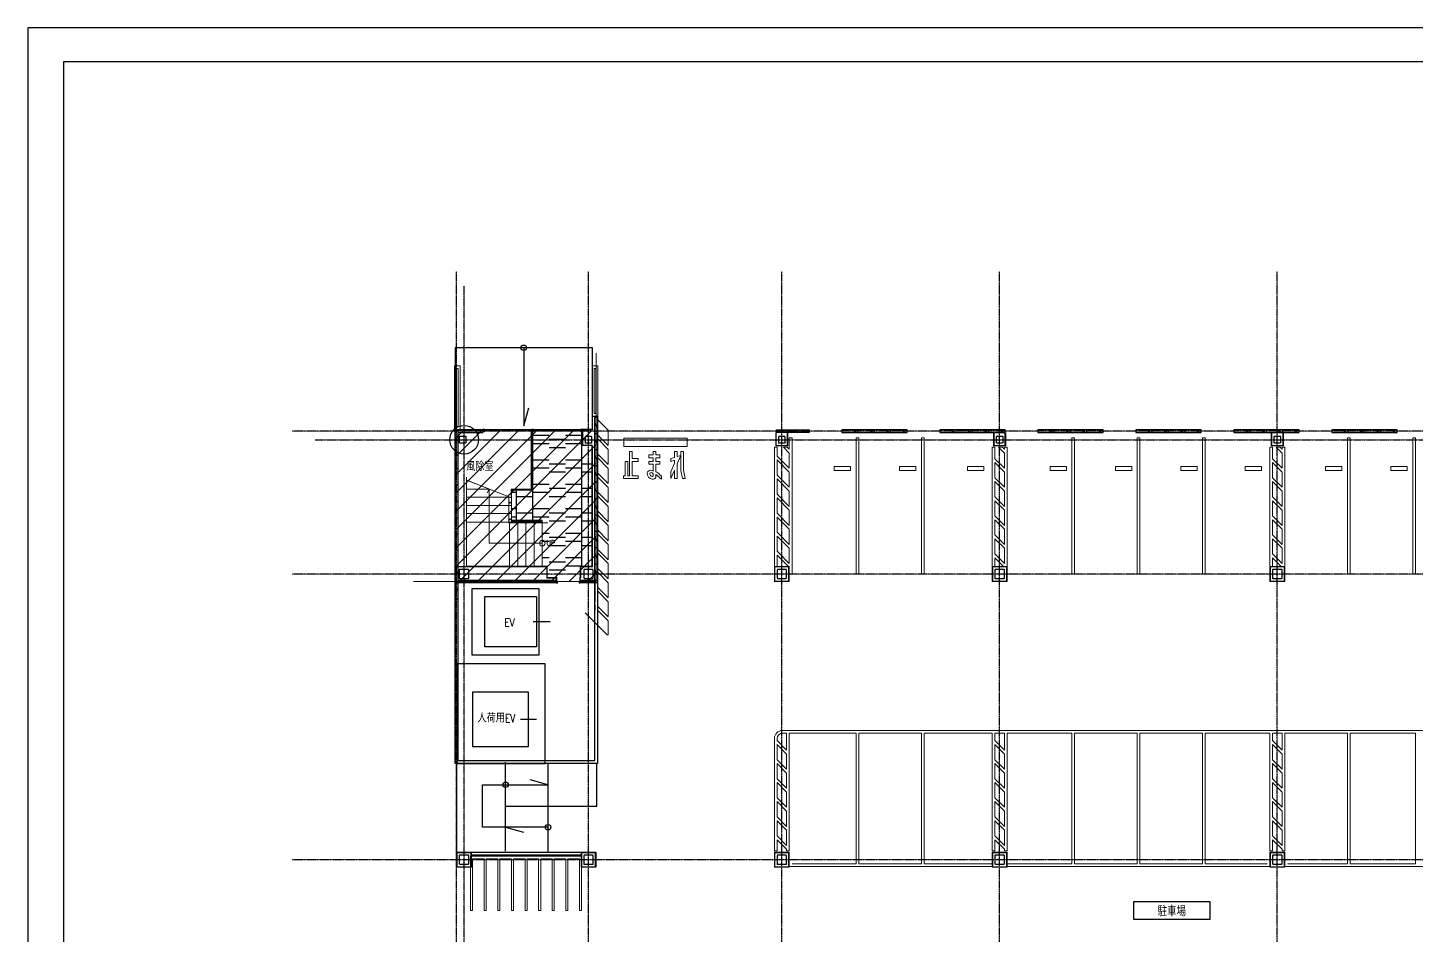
# Model space of a CAD drawing. Header units: millimetres. Extents: x 0 to 181737, y 0 to 59400.
# Drawn here: x 0 to 51002, y 26050 to 59400 of the extents above; entities that cross this region are included whole.
import ezdxf
from ezdxf.enums import TextEntityAlignment as Align

# ---------------------------------------------------------------- set-up
doc = ezdxf.new("R2010")
doc.units = ezdxf.units.MM
doc.header["$LTSCALE"] = 0.2
doc.linetypes.add('CENTER', pattern=[50.8, 31.75, -6.35, 6.35, -6.35])
doc.layers.get('Defpoints').update_dxf_attribs({"color": 5})
doc.layers.add('A_室名', color=8, linetype='Continuous')
doc.layers.add('A_建築', color=8, linetype='Continuous')
doc.layers.add('A_通芯', color=8, linetype='CENTER', plot=False)
doc.styles.get("Standard").update_dxf_attribs({"font": 'simplex.shx', "width": 0.8, "bigfont": 'extfont2.shx'})

msp = doc.modelspace()

# ---------------------------------------------------------------- hatches: boundary and pattern name
at = {"layer": 'A_建築'}
h = msp.add_hatch(dxfattribs=at)
h.set_pattern_fill('ANSI31', color=256, scale=150, style=0)
h.set_pattern_definition([(45, (-3265655.7, -4446031.9), (-336.759605, 336.759605), [])])
h.paths.add_polyline_path([(15749.03, 44575.25), (20879.03, 44575.11), (20879.03, 39044.86), (15749.02, 39044.86)])

# ---------------------------------------------------------------- linework, layer by layer
at = {"layer": 'A_室名', "lineweight": 25}
msp.add_lwpolyline([(43438.02, 26643.85), (43438.02, 27273.87), (40610.08, 27273.87), (40610.08, 26643.85)], close=True, dxfattribs=at)
at = {"layer": 'A_建築', "lineweight": 25}
for p, q in [((15699.04, 44404.86), (15799.05, 44404.86)), ((15799.05, 44524.84), (16719.06, 44524.84)), ((18549.06, 41307.37), (18549.06, 44544.84)), ((19149.07, 44414.84), (18549.06, 44414.84)), ((18579.05, 44594.86), (20319.05, 44594.86)), ((20349.04, 44414.84), (19749.07, 44414.84)), ((20349.04, 39607.37), (20349.04, 44544.84)), ((20829.06, 44494.85), (20929.04, 44494.85)), ((27490.07, 44050.84), (27490.07, 44509.85)), ((28099.07, 44524.84), (28099.07, 44624.85)), ((30499.05, 44524.84), (30499.05, 44624.85)), ((31099.05, 44524.84), (31099.05, 44624.85)), ((31699.06, 44524.84), (31699.06, 44624.85)), ((34099.04, 44524.84), (34099.04, 44624.85)), ((34699.04, 44524.84), (34699.04, 44624.85)), ((35299.05, 44524.84), (35299.05, 44624.85)), ((35490.04, 44050.84), (35490.04, 44509.85)), ((37699.06, 44524.84), (37699.06, 44624.85)), ((38299.03, 44524.84), (38299.03, 44624.85)), ((38899.04, 44524.84), (38899.04, 44624.85)), ((41299.05, 44524.84), (41299.05, 44624.85)), ((41899.06, 44524.84), (41899.06, 44624.85)), ((42499.06, 44524.84), (42499.06, 44624.85)), ((44899.04, 44524.84), (44899.04, 44624.85)), ((45499.05, 44524.84), (45499.05, 44624.85)), ((45690.04, 44050.84), (45690.04, 44524.84)), ((46099.05, 44524.84), (46099.05, 44624.85)), ((48499.03, 44524.84), (48499.03, 44624.85)), ((49099.04, 44524.84), (49099.04, 44624.85)), ((49699.04, 44524.84), (49699.04, 44624.85)), ((18549.06, 44264.84), (18509.06, 44264.84)), ((18549.06, 43964.84), (18509.06, 43964.84)), ((19149.07, 44114.84), (18549.06, 44114.84)), ((19749.07, 44264.84), (19149.07, 44264.84)), ((19749.07, 43964.84), (19149.07, 43964.84)), ((20349.04, 44114.84), (19749.07, 44114.84)), ((20829.06, 43894.85), (20929.04, 43894.85)), ((15699.04, 43804.86), (15799.05, 43804.86)), ((18549.06, 43364.84), (18509.06, 43364.84)), ((19149.07, 43514.84), (18549.06, 43514.84)), ((19749.07, 43364.84), (19149.07, 43364.84)), ((20349.04, 43514.84), (19749.07, 43514.84)), ((20729.05, 43364.84), (20349.04, 43364.84)), ((15699.04, 43204.85), (15799.05, 43204.85)), ((18549.06, 43064.83), (18509.06, 43064.83)), ((19149.07, 43214.83), (18549.06, 43214.83)), ((19749.07, 43064.83), (19149.07, 43064.83)), ((20349.04, 43214.83), (19749.07, 43214.83)), ((20729.05, 43064.83), (20349.04, 43064.83)), ((20829.06, 43294.84), (20929.04, 43294.84)), ((15699.04, 42604.85), (15799.05, 42604.85)), ((17949.06, 41307.37), (17949.06, 42420.84)), ((18549.06, 42464.87), (18509.06, 42464.87)), ((19149.07, 42614.87), (18549.06, 42614.87)), ((19749.07, 42464.87), (19149.07, 42464.87)), ((20349.04, 42614.87), (19749.07, 42614.87)), ((20729.05, 42464.87), (20349.04, 42464.87)), ((20829.06, 42694.84), (20929.04, 42694.84)), ((15699.04, 42004.84), (15799.05, 42004.84)), ((17949.06, 42314.86), (17769.07, 42314.86)), ((18549.06, 42164.86), (17949.06, 42164.86)), ((19149.07, 42314.86), (18549.06, 42314.86)), ((19749.07, 42164.86), (19149.07, 42164.86)), ((20349.04, 42314.86), (19749.07, 42314.86)), ((20729.05, 42164.86), (20349.04, 42164.86)), ((20829.06, 42094.84), (20929.04, 42094.84)), ((15699.04, 41404.84), (15799.05, 41404.84)), ((17949.06, 41714.86), (17769.07, 41714.86)), ((17949.06, 41414.86), (17769.07, 41414.86)), ((18549.06, 41564.86), (17949.06, 41564.86)), ((19149.07, 41714.86), (18549.06, 41714.86)), ((19149.07, 41414.86), (18549.06, 41414.86)), ((19749.07, 41564.86), (19149.07, 41564.86)), ((20349.04, 41714.86), (19749.07, 41714.86)), ((20349.04, 41414.86), (19749.07, 41414.86)), ((20729.05, 41564.86), (20349.04, 41564.86)), ((20829.06, 41494.87), (20929.04, 41494.87)), ((15699.04, 40804.83), (15799.05, 40804.83)), ((18319.05, 41257.34), (17811.05, 41257.34)), ((18319.05, 41247.36), (17811.05, 41247.36)), ((18549.06, 41264.86), (17949.06, 41264.86)), ((18837.07, 41257.34), (18331.04, 41257.34)), ((18837.07, 41247.36), (18331.04, 41247.36)), ((19149.07, 40814.85), (18899.05, 40814.85)), ((19749.07, 41264.86), (19149.07, 41264.86)), ((20349.04, 40814.85), (19749.07, 40814.85)), ((20729.05, 41264.86), (20349.04, 41264.86)), ((20829.06, 40894.86), (20929.04, 40894.86)), ((19149.07, 40514.85), (18899.05, 40514.85)), ((19749.07, 40664.85), (19149.07, 40664.85)), ((19749.07, 40364.85), (19149.07, 40364.85)), ((20349.04, 40514.85), (19749.07, 40514.85)), ((20729.05, 40664.85), (20349.04, 40664.85)), ((20729.05, 40364.85), (20349.04, 40364.85)), ((20829.06, 40294.86), (20929.04, 40294.86)), ((15699.04, 40204.87), (15799.05, 40204.87)), ((19149.07, 39914.85), (18899.05, 39914.85)), ((20349.04, 39914.85), (19749.07, 39914.85)), ((15699.04, 39604.86), (15799.05, 39604.86)), ((19749.07, 39764.85), (19149.07, 39764.85)), ((19749.07, 39464.84), (19149.07, 39464.84)), ((20349.04, 39614.84), (19749.07, 39614.84)), ((20829.06, 39694.86), (20929.04, 39694.86)), ((27440.04, 39065.85), (27440.04, 39583.84)), ((35440.05, 39065.85), (35440.05, 39583.84)), ((45640.05, 39065.85), (45640.05, 39583.84)), ((15699.04, 39004.85), (15799.05, 39004.85)), ((16399.06, 38994.84), (16399.06, 39094.85)), ((16999.06, 38994.84), (16999.06, 39094.85)), ((17599.07, 38994.84), (17599.07, 39094.85)), ((18199.07, 38994.84), (18199.07, 39094.85)), ((18799.04, 38994.84), (18799.04, 39094.85)), ((20599.05, 38994.84), (20599.05, 39094.85)), ((20829.06, 38994.84), (20829.06, 38294.86)), ((20829.06, 38194.84), (20829.06, 37994.86)), ((15765.05, 28565.85), (15765.05, 29083.87)), ((20340.04, 28565.85), (20340.04, 29083.87)), ((27440.04, 28565.85), (27440.04, 29083.87)), ((35440.05, 28565.85), (35440.05, 29083.87)), ((45640.05, 28565.85), (45640.05, 29083.87))]:
    msp.add_line(p, q, dxfattribs=at)
at = {"layer": 'A_建築', "lineweight": 13}
for p, q in [((16719.06, 44544.84), (16719.06, 44524.84)), ((18519.04, 44614.83), (16779.07, 44614.83)), ((20829.06, 44862.84), (20929.04, 44762.82)), ((20829.06, 44818.53), (20929.04, 44718.51)), ((27886.48, 44624.85), (27986.5, 44524.84)), ((27930.79, 44624.85), (28030.8, 44524.84)), ((28486.49, 44624.85), (28586.47, 44524.84)), ((28530.8, 44624.85), (28630.81, 44524.84)), ((30286.46, 44624.85), (30386.48, 44524.84)), ((30330.81, 44624.85), (30430.79, 44524.84)), ((30886.47, 44624.85), (30986.48, 44524.84)), ((30930.81, 44624.85), (31030.79, 44524.84)), ((31486.47, 44624.85), (31586.49, 44524.84)), ((31530.82, 44624.85), (31630.79, 44524.84)), ((32086.48, 44624.85), (32186.49, 44524.84)), ((32130.79, 44624.85), (32230.8, 44524.84)), ((33886.49, 44624.85), (33986.47, 44524.84)), ((33930.8, 44624.85), (34030.81, 44524.84)), ((34486.49, 44624.85), (34586.47, 44524.84)), ((34530.8, 44624.85), (34630.82, 44524.84)), ((35086.46, 44624.85), (35186.48, 44524.84)), ((35130.81, 44624.85), (35230.78, 44524.84)), ((35686.47, 44624.85), (35786.48, 44524.84)), ((35730.81, 44624.85), (35830.79, 44524.84)), ((37486.48, 44624.85), (37586.49, 44524.84)), ((37530.79, 44624.85), (37630.8, 44524.84)), ((38086.48, 44624.85), (38186.46, 44524.84)), ((38130.79, 44624.85), (38230.81, 44524.84)), ((38686.49, 44624.85), (38786.46, 44524.84)), ((38730.8, 44624.85), (38830.81, 44524.84)), ((39286.49, 44624.85), (39386.47, 44524.84)), ((39330.8, 44624.85), (39430.81, 44524.84)), ((41086.47, 44624.85), (41186.48, 44524.84)), ((41130.81, 44624.85), (41230.79, 44524.84)), ((41686.47, 44624.85), (41786.48, 44524.84)), ((41730.78, 44624.85), (41830.79, 44524.84)), ((42286.48, 44624.85), (42386.49, 44524.84)), ((42330.79, 44624.85), (42430.8, 44524.84)), ((42886.48, 44624.85), (42986.46, 44524.84)), ((42930.79, 44624.85), (43030.8, 44524.84)), ((44686.46, 44624.85), (44786.47, 44524.84)), ((44730.8, 44624.85), (44830.81, 44524.84)), ((45286.46, 44624.85), (45386.47, 44524.84)), ((45330.81, 44624.85), (45430.78, 44524.84)), ((45886.46, 44624.85), (45986.48, 44524.84)), ((45930.81, 44624.85), (46030.79, 44524.84)), ((46486.47, 44624.85), (46586.48, 44524.84)), ((46530.78, 44624.85), (46630.79, 44524.84)), ((48286.48, 44624.85), (48386.46, 44524.84)), ((48330.79, 44624.85), (48430.8, 44524.84)), ((48886.49, 44624.85), (48986.46, 44524.84)), ((48930.79, 44624.85), (49030.81, 44524.84)), ((49486.45, 44624.85), (49586.47, 44524.84)), ((49530.8, 44624.85), (49630.81, 44524.84)), ((50086.46, 44624.85), (50186.47, 44524.84)), ((50130.8, 44624.85), (50230.78, 44524.84)), ((20741.04, 39595.34), (20741.04, 44049.86)), ((20829.06, 44262.83), (20929.04, 44162.82)), ((20829.06, 44218.52), (20929.04, 44118.51)), ((20829.06, 43662.83), (20929.04, 43562.85)), ((20829.06, 43618.52), (20929.04, 43518.5)), ((22200.66, 43565.67), (22417.34, 43565.67)), ((22817.32, 43599.01), (22817.32, 43699.02)), ((22817.32, 43699.02), (22967.32, 43699.02)), ((22967.32, 43599.01), (22817.32, 43599.01)), ((22817.32, 43365.68), (22817.32, 43465.7)), ((22817.32, 43465.7), (22967.32, 43465.66)), ((22967.32, 43365.68), (22817.32, 43365.68)), ((22967.32, 43699.02), (22967.32, 43832.34)), ((22967.32, 43832.34), (23067.33, 43832.34)), ((22967.32, 43465.66), (22967.32, 43599.01)), ((22967.32, 43110.38), (22967.32, 43365.68)), ((23217.3, 43365.68), (23067.29, 43365.65)), ((23067.29, 43365.65), (23067.29, 43082.86)), ((23067.33, 43832.34), (23067.33, 43699.02)), ((23067.33, 43699.02), (23217.33, 43698.98)), ((23067.33, 43699.02), (23217.33, 43698.98)), ((23217.33, 43599.01), (23067.33, 43599.01)), ((23067.33, 43599.01), (23067.33, 43465.66)), ((23067.33, 43465.66), (23217.3, 43465.66)), ((23067.33, 43465.66), (23217.3, 43465.66)), ((23217.3, 43465.66), (23217.3, 43365.68)), ((23217.33, 43698.98), (23217.33, 43599.01)), ((20829.06, 43062.82), (20929.04, 42962.85)), ((20829.06, 43018.51), (20929.04, 42918.5)), ((22931.79, 42913.63), (22967.32, 42932.51)), ((22967.32, 42932.51), (22967.32, 43009.94)), ((23067.29, 42872.67), (23028.84, 42833.09)), ((23067.29, 42979.39), (23067.29, 42872.67)), ((23283.97, 42812.6), (23116.54, 42947.22)), ((23206.64, 42984.33), (23283.97, 42916.38)), ((23283.97, 42916.38), (23283.97, 42812.6)), ((17769.07, 42119.56), (16119.06, 42771.25)), ((16945.44, 42444.86), (16119.06, 42444.86)), ((16870.9, 42307.88), (16949.04, 42443.42)), ((20829.06, 42462.85), (20929.04, 42362.84)), ((20829.06, 42418.51), (20929.04, 42318.5)), ((23028.84, 42833.09), (22983.97, 42812.6)), ((17705.01, 42144.86), (16119.06, 42144.86)), ((17769.07, 41844.86), (16119.06, 41844.86)), ((17763.07, 42119.56), (17763.07, 41227.35)), ((20829.06, 41862.85), (20929.04, 41762.84)), ((17769.07, 41544.85), (16119.06, 41544.85)), ((20829.06, 41818.51), (20929.04, 41718.53)), ((17699.04, 41227.35), (17699.04, 39607.37)), ((17769.07, 41301.33), (18899.05, 41301.33)), ((17999.05, 41307.37), (17999.05, 39607.37)), ((18299.05, 41307.37), (18299.05, 39607.37)), ((18599.05, 41307.37), (18599.05, 39607.37)), ((20829.06, 41262.85), (20929.04, 41162.83)), ((20829.06, 41218.5), (20929.04, 41118.52)), ((20829.06, 40662.84), (20929.04, 40562.83)), ((20829.06, 40618.5), (20929.04, 40518.52)), ((20829.06, 40062.84), (20929.04, 39962.82)), ((20829.06, 40018.53), (20929.04, 39918.52)), ((27424.03, 39034.84), (27424.03, 40119.32)), ((15699.04, 39456.59), (15799.05, 39356.61)), ((15699.04, 39412.28), (15799.05, 39312.27)), ((20829.06, 39462.83), (20929.04, 39362.82)), ((20829.06, 39418.52), (20929.04, 39318.51)), ((45624.03, 39324.86), (45524.02, 39324.86)), ((46174.05, 39324.86), (46274.03, 39324.86)), ((15699.04, 38856.62), (15799.05, 38756.61)), ((15699.04, 38812.27), (15799.05, 38712.26)), ((16016.47, 39094.85), (16116.48, 38994.84)), ((16060.82, 39094.85), (16160.83, 38994.84)), ((16616.47, 39094.85), (16716.49, 38994.84)), ((16660.82, 39094.85), (16760.8, 38994.84)), ((17212.49, 39094.85), (17312.47, 38994.84)), ((17256.8, 39094.85), (17356.81, 38994.84)), ((17816.48, 39094.85), (17916.5, 38994.84)), ((17860.79, 39094.85), (17960.8, 38994.84)), ((18416.49, 39094.85), (18516.5, 38994.84)), ((18460.8, 39094.85), (18560.81, 38994.84)), ((19016.49, 39094.85), (19116.47, 38994.84)), ((19060.8, 39094.85), (19160.81, 38994.84)), ((20552.73, 39094.85), (20652.71, 38994.84)), ((20597.04, 39094.85), (20697.05, 38994.84)), ((27424.03, 29149.84), (27424.03, 33274.87)), ((27524.04, 33274.87), (27524.04, 33200.75)), ((27524.04, 33200.75), (27874.07, 32850.72)), ((27724.03, 33574.87), (63849.02, 33574.87)), ((27874.07, 33474.86), (27724.03, 33474.86)), ((27874.07, 32850.72), (27874.07, 33474.86)), ((30424.05, 33474.86), (27974.04, 33474.86)), ((27974.04, 33474.86), (27974.04, 29149.84)), ((30424.05, 28674.86), (30424.05, 33474.86)), ((32824.03, 33574.87), (32924.04, 33574.87)), ((27524.04, 29149.84), (27424.03, 29149.84)), ((27874.07, 29209.32), (27524.04, 29559.31)), ((27524.04, 29559.31), (27524.04, 29149.84)), ((27874.07, 29149.84), (27874.07, 29209.32)), ((27974.04, 29149.84), (27874.07, 29149.84)), ((27974.04, 28574.85), (35424.04, 28574.85)), ((28074.06, 28674.86), (30424.05, 28674.86)), ((45624.03, 28574.85), (35974.05, 28574.85)), ((46174.05, 28574.85), (53324.04, 28574.85))]:
    msp.add_line(p, q, dxfattribs=at)
at = {"layer": 'A_建築'}
for p, q in [((15749.05, 32405.62), (15749.05, 29100.36)), ((17548.78, 29137.06), (17548.78, 32405.62)), ((19107.72, 32346.39), (19107.72, 29100.36)), ((20930.09, 32367.21), (19130.35, 32367.21)), ((20907.45, 30796.36), (20907.45, 32346.39)), ((19107.72, 31580.51), (18451.19, 31766.69)), ((17548.78, 31580.51), (19107.72, 31580.51)), ((17548.78, 30796.36), (20907.45, 30796.36)), ((19107.72, 30020.61), (17548.78, 30020.61)), ((17548.78, 30020.61), (18205.31, 29834.42)), ((16265.03, 29099.85), (20363.59, 29099.85)), ((16265.03, 28999.85), (20363.59, 28999.85))]:
    msp.add_line(p, q, dxfattribs=at)
for points in [[(15699.98, 44633.25), (20740.42, 44633.25), (20740.42, 47639.66), (15699.98, 47639.66)], [(16327.37, 38796.37), (18777.37, 38796.37), (18777.37, 36346.37), (16327.37, 36346.37)], [(16787.37, 38496.37), (18682.37, 38496.37), (18682.37, 36646.37), (16787.37, 36646.37)], [(15777.39, 32367.21), (19008.89, 32367.21), (19008.89, 36022.24), (15777.39, 36022.24)], [(18391.89, 34982.24), (16341.89, 34982.24), (16341.89, 32982.24), (18391.89, 32982.24)]]:
    msp.add_lwpolyline(points, close=True, dxfattribs=at)
at = {"layer": 'A_建築', "lineweight": 13}
for points in [[(15749.07, 39044.86), (20879.05, 39044.86), (20879.05, 47444.64)], [(15679.04, 44644.85), (15679.04, 46972.41), (15879.06, 46972.41), (15879.06, 44614.83)], [(20739.07, 45124.84), (20739.07, 46972.41), (20939.06, 46972.41), (20939.06, 45124.84)], [(14165.73, 39044.86), (20879.05, 39044.86), (20879.05, 45124.84)], [(20929.04, 44443.28), (21324.05, 44048.27), (21324.05, 44606.86), (20929.04, 45001.86)], [(18579.05, 44644.85), (18579.05, 44544.84), (18579.05, 44644.85), (18519.04, 44644.85), (18519.04, 44544.84), (18579.05, 44544.84)], [(27474.05, 44509.85), (27474.05, 44049.86), (27489.04, 44034.86), (27909.06, 44034.86), (27924.05, 44049.86), (27924.05, 44509.85)], [(35474.06, 44509.85), (35474.06, 44049.86), (35489.05, 44034.86), (35909.03, 44034.86), (35924.06, 44049.86), (35924.06, 44509.85)], [(45674.06, 44524.84), (45674.06, 44049.86), (45689.05, 44034.86), (46109.03, 44034.86), (46124.03, 44049.86), (46124.03, 44524.84)], [(20749.05, 44049.86), (20749.05, 39587.36), (20306.07, 39587.36)], [(20929.04, 43743.3), (21324.05, 43348.29), (21324.05, 43906.88), (20929.04, 44301.85)], [(27424.03, 39134.86), (27424.03, 43985.87), (27524.04, 43985.87), (27524.04, 43660.74), (27974.04, 43210.74), (27974.04, 43769.29), (27757.51, 43985.87), (27898.94, 43985.87), (27974.04, 43910.72), (27974.04, 44324.85), (28074.06, 44324.85), (28074.06, 39324.86), (27974.04, 39324.86)], [(35424.04, 39574.38), (35424.04, 43985.87), (35524.05, 43985.87), (35524.05, 43560.73), (35874.04, 43210.74), (35874.04, 43769.29), (35657.5, 43985.87), (35798.93, 43985.87), (35874.04, 43910.72), (35874.04, 43985.87), (35974.05, 43985.87), (35974.05, 39584.86)], [(45624.03, 39574.38), (45624.03, 43985.87), (45724.05, 43985.87), (45724.05, 43560.73), (46074.04, 43210.74), (46074.04, 43769.29), (45857.5, 43985.87), (45998.93, 43985.87), (46074.04, 43910.72), (46074.04, 43985.87), (46174.05, 43985.87), (46174.05, 39584.86)], [(20929.04, 43043.28), (21324.05, 42648.27), (21324.05, 43206.86), (20929.04, 43601.87)], [(23750.66, 42832.32), (23850.64, 42832.32), (23850.64, 43376.76), (23982.93, 43685.4), (23850.64, 43642.08), (23850.67, 43832.34), (23750.66, 43832.34), (23750.66, 43609.31), (23617.31, 43565.67), (23617.31, 43460.44), (23750.66, 43504.11), (23750.66, 43397.33), (23617.31, 43086.18), (23617.31, 42832.32), (23750.63, 43143.43), (23750.66, 42832.32), (23850.64, 42832.32)], [(16119.06, 42887.67), (16119.06, 39607.37), (19084.05, 39607.37), (19084.05, 39194.86), (19414.07, 39194.86)], [(20929.04, 42343.3), (21324.05, 41948.29), (21324.05, 42506.88), (20929.04, 42901.85)], [(16125.06, 42768.85), (17769.07, 42119.56), (17769.07, 41227.35), (16119.06, 41227.35)], [(18899.05, 40457.35), (16947.06, 40457.35), (16947.06, 42444.19)], [(17669.06, 42119.56), (17669.06, 41207.35), (19108.07, 41207.35)], [(20929.04, 41643.28), (21324.05, 41248.27), (21324.05, 41806.86), (20929.04, 42201.87)], [(20929.04, 40943.3), (21324.05, 40548.3), (21324.05, 41106.88), (20929.04, 41501.85)], [(17769.07, 41307.37), (18899.05, 41307.37), (18899.05, 39607.37)], [(20929.04, 40243.28), (21324.05, 39848.28), (21324.05, 40406.87), (20929.04, 40801.87)], [(20929.04, 39543.3), (21324.05, 39148.3), (21324.05, 39706.85), (20929.04, 40101.85)], [(27524.04, 39599.85), (27524.04, 40019.31), (27943.49, 39599.85)], [(35843.52, 39599.85), (35524.05, 39919.33), (35524.05, 39599.85)], [(46043.49, 39599.85), (45724.05, 39919.33), (45724.05, 39599.85)], [(19414.07, 39182.87), (19072.05, 39182.87), (19072.05, 39595.34), (15799.05, 39595.34)], [(19414.07, 39174.86), (19064.05, 39174.86), (19064.05, 39587.36), (15799.05, 39587.36)], [(20729.05, 39607.37), (20294.04, 39607.37), (20294.04, 39196.38), (20314.04, 39196.38), (20314.04, 39587.36)], [(20749.05, 39595.34), (20306.07, 39595.34), (20306.07, 39196.38)], [(20929.04, 38843.28), (21324.05, 38448.28), (21324.05, 39006.87), (20929.04, 39401.87)], [(19434.04, 39054.85), (19434.04, 39206.36), (19414.07, 39206.36), (19414.07, 39054.85)], [(20274.04, 39054.85), (20274.04, 39206.36), (20294.04, 39206.36), (20294.04, 39054.85)], [(20929.04, 38143.3), (21324.05, 37748.3), (21324.05, 38306.85), (20929.04, 38701.85)], [(20929.04, 38001.88), (21324.05, 37606.87), (21324.05, 37094.85), (21277.48, 37094.85), (20477.48, 37894.84)], [(35974.05, 28674.86), (38349.06, 28674.86), (38349.06, 33474.86), (35974.05, 33474.86), (35974.05, 29149.84), (35874.04, 29149.84), (35874.04, 29209.32), (35524.05, 29559.31), (35524.05, 29149.84), (35424.04, 29149.84), (35424.04, 33474.86), (32924.04, 33474.86), (32924.04, 28674.86), (35424.04, 28674.86)], [(45524.02, 28674.86), (43249.03, 28674.86), (43249.03, 33474.86), (45624.03, 33474.86), (45624.03, 29149.84), (45724.05, 29149.84), (45724.05, 29559.31), (46074.04, 29209.32), (46074.04, 29149.84), (46174.05, 29149.84), (46174.05, 33474.86), (48474.05, 33474.86), (48474.05, 28674.86), (46274.03, 28674.86)]]:
    msp.add_lwpolyline(points, dxfattribs=at)
at = {"layer": 'A_建築'}
for points in [[(18220.2, 47639.66), (18220.2, 44774.93), (18406.39, 45431.45)], [(20930.09, 39015.66), (20930.09, 32367.21), (15700, 32367.21), (15701.14, 39002.33)], [(15801.14, 39002.33), (15800, 32467.21), (20830.09, 32467.21), (20830.09, 39015.66)], [(18562.37, 37581.87), (19193.03, 37581.87)], [(18682.22, 33982.24), (18101.56, 33982.24)], [(17548.78, 30020.61), (16699.39, 30020.61), (16699.39, 31580.51), (17548.78, 31580.51)]]:
    msp.add_lwpolyline(points, dxfattribs=at)
at = {"layer": 'A_建築', "lineweight": 13}
for points in [[(15809.07, 46872.4), (15809.07, 44745.96), (15749.07, 44745.96), (15749.07, 46872.4)], [(20809.06, 45224.86), (20809.06, 46872.4), (20869.07, 46872.4), (20869.07, 45224.86)], [(15866.05, 44134.84), (16082.05, 44134.84), (16099.06, 44151.85), (16099.06, 44367.85), (16082.05, 44384.86), (15866.05, 44384.86), (15849.04, 44367.85), (15849.04, 44151.85)], [(15866.05, 44143.84), (16082.05, 44143.84), (16090.06, 44151.85), (16090.06, 44367.85), (16082.05, 44375.86), (15866.05, 44375.86), (15858.07, 44367.85), (15858.07, 44151.85)], [(16719.06, 44644.85), (16779.07, 44644.85), (16779.07, 44544.84), (16779.07, 44644.85), (16779.07, 44544.84), (16719.06, 44544.84)], [(20354.05, 44544.84), (20319.05, 44544.84), (20319.05, 44644.85), (20354.05, 44644.85)], [(20491.07, 44134.84), (20707.04, 44134.84), (20724.04, 44151.85), (20724.04, 44367.85), (20707.04, 44384.86), (20491.07, 44384.86), (20474.06, 44367.85), (20474.06, 44151.85)], [(20491.07, 44146.84), (20707.04, 44146.84), (20712.05, 44151.85), (20712.05, 44367.85), (20707.04, 44372.86), (20491.07, 44372.86), (20486.06, 44367.85), (20486.06, 44151.85)], [(27591.07, 44134.84), (27807.04, 44134.84), (27824.04, 44151.85), (27824.04, 44367.85), (27807.04, 44384.86), (27591.07, 44384.86), (27574.07, 44367.85), (27574.07, 44151.85)], [(27591.07, 44146.84), (27807.04, 44146.84), (27812.05, 44151.85), (27812.05, 44367.85), (27807.04, 44372.86), (27591.07, 44372.86), (27586.06, 44367.85), (27586.06, 44151.85)], [(35591.04, 44134.84), (35807.05, 44134.84), (35824.05, 44151.85), (35824.05, 44367.85), (35807.05, 44384.86), (35591.04, 44384.86), (35574.04, 44367.85), (35574.04, 44151.85)], [(35591.04, 44146.84), (35807.05, 44146.84), (35812.05, 44151.85), (35812.05, 44367.85), (35807.05, 44372.86), (35591.04, 44372.86), (35586.03, 44367.85), (35586.03, 44151.85)], [(45791.04, 44134.84), (46007.05, 44134.84), (46024.05, 44151.85), (46024.05, 44367.85), (46007.05, 44384.86), (45791.04, 44384.86), (45774.04, 44367.85), (45774.04, 44151.85)], [(45791.04, 44146.84), (46007.05, 44146.84), (46012.06, 44151.85), (46012.06, 44367.85), (46007.05, 44372.86), (45791.04, 44372.86), (45786.03, 44367.85), (45786.03, 44151.85)], [(21891.49, 44311.9), (21891.49, 44011.9), (24224.83, 44011.9), (24224.83, 44311.9)], [(30524.06, 39324.86), (30524.06, 44324.85), (30424.05, 44324.85), (30424.05, 39324.86)], [(32924.04, 39324.86), (32924.04, 44324.85), (32824.03, 44324.85), (32824.03, 39324.86)], [(38349.06, 39324.86), (38349.06, 44324.85), (38449.03, 44324.85), (38449.03, 39324.86)], [(40749.04, 39324.86), (40749.04, 44324.85), (40849.05, 44324.85), (40849.05, 39324.86)], [(43149.05, 39324.86), (43149.05, 44324.85), (43249.03, 44324.85), (43249.03, 39324.86)], [(48574.03, 39324.86), (48574.03, 44324.85), (48474.05, 44324.85), (48474.05, 39324.86)], [(50974.05, 39324.86), (50974.05, 44324.85), (50874.03, 44324.85), (50874.03, 39324.86)], [(22200.66, 43465.66), (22200.63, 42932.37), (22417.3, 42932.33), (22417.3, 42832.35), (21883.97, 42832.35), (21883.97, 42932.37), (21943.98, 42932.37), (21943.98, 43465.7), (22043.96, 43465.7), (22043.96, 42932.37), (22100.65, 42932.37), (22100.65, 43832.37), (22200.66, 43832.34), (22200.66, 43565.67), (22417.34, 43565.67), (22417.3, 43465.7)], [(23983.99, 43127.03), (24048.3, 42832.32), (24150.64, 42832.32), (24083.96, 43137.82), (24084, 43832.34), (23983.99, 43832.3)], [(27524.04, 43519.32), (27974.04, 43069.31), (27974.04, 42510.72), (27524.04, 42960.73)], [(35524.05, 43419.3), (35874.04, 43069.31), (35874.04, 42510.72), (35524.05, 42860.75)], [(45724.05, 43419.3), (46074.04, 43069.31), (46074.04, 42510.72), (45724.05, 42860.75)], [(30224.06, 43274.84), (29624.06, 43274.84), (29624.06, 43124.84), (30224.06, 43124.84)], [(32624.04, 43274.84), (32024.04, 43274.84), (32024.04, 43124.84), (32624.04, 43124.84)], [(35124.03, 43274.84), (34524.03, 43274.84), (34524.03, 43124.84), (35124.03, 43124.84)], [(38149.03, 43274.84), (37549.03, 43274.84), (37549.03, 43124.84), (38149.03, 43124.84)], [(40549.05, 43274.84), (39949.04, 43274.84), (39949.04, 43124.84), (40549.05, 43124.84)], [(42949.03, 43274.84), (42349.03, 43274.84), (42349.03, 43124.84), (42949.03, 43124.84)], [(45324.03, 43274.84), (44724.03, 43274.84), (44724.03, 43124.84), (45324.03, 43124.84)], [(48274.03, 43274.84), (47674.02, 43274.84), (47674.02, 43124.84), (48274.03, 43124.84)], [(50674.05, 43274.84), (50074.04, 43274.84), (50074.04, 43124.84), (50674.05, 43124.84)], [(27524.04, 42260.75), (27524.04, 42819.3), (27974.04, 42369.3), (27974.04, 41810.75)], [(35524.05, 42719.32), (35874.04, 42369.3), (35874.04, 41810.75), (35524.05, 42160.73)], [(45724.05, 42719.32), (46074.04, 42369.3), (46074.04, 41810.75), (45724.05, 42160.73)], [(27524.04, 41560.73), (27524.04, 42119.32), (27974.04, 41669.32), (27974.04, 41110.73)], [(35524.05, 42019.31), (35874.04, 41669.32), (35874.04, 41110.73), (35524.05, 41460.75)], [(45724.05, 42019.31), (46074.04, 41669.32), (46074.04, 41110.73), (45724.05, 41460.75)], [(27524.04, 40860.75), (27524.04, 41419.3), (27974.04, 40969.3), (27974.04, 40410.75)], [(35524.05, 41319.32), (35874.04, 40969.3), (35874.04, 40410.75), (35524.05, 40760.74)], [(45724.05, 41319.32), (46074.04, 40969.3), (46074.04, 40410.75), (45724.05, 40760.74)], [(27524.04, 40160.73), (27524.04, 40719.32), (27974.04, 40269.32), (27974.04, 39710.73)], [(35524.05, 40619.31), (35874.04, 40269.32), (35874.04, 39710.73), (35524.05, 40060.75)], [(45724.05, 40619.31), (46074.04, 40269.32), (46074.04, 39710.73), (45724.05, 40060.75)], [(16182.06, 39149.85), (15866.05, 39149.85), (15849.04, 39166.85), (15849.04, 39482.84), (15866.05, 39499.84), (16182.06, 39499.84), (16199.07, 39482.84), (16199.07, 39166.85)], [(16182.06, 39161.84), (15866.05, 39161.84), (15861.07, 39166.85), (15861.07, 39482.84), (15866.05, 39487.84), (16182.06, 39487.84), (16187.04, 39482.84), (16187.04, 39166.85)], [(20757.06, 39149.85), (20441.04, 39149.85), (20424.04, 39166.85), (20424.04, 39482.84), (20441.04, 39499.84), (20757.06, 39499.84), (20774.07, 39482.84), (20774.07, 39166.85)], [(20757.06, 39161.84), (20441.04, 39161.84), (20436.07, 39166.85), (20436.07, 39482.84), (20441.04, 39487.84), (20757.06, 39487.84), (20762.07, 39482.84), (20762.07, 39166.85)], [(27974.04, 39584.86), (27974.04, 39064.86), (27959.05, 39049.83), (27439.06, 39049.83), (27424.06, 39064.86), (27424.06, 39584.86), (27439.06, 39599.85), (27959.05, 39599.85)], [(27857.06, 39149.85), (27541.04, 39149.85), (27524.04, 39166.85), (27524.04, 39482.84), (27541.04, 39499.84), (27857.06, 39499.84), (27874.07, 39482.84), (27874.07, 39166.85)], [(27857.06, 39161.84), (27541.04, 39161.84), (27536.04, 39166.85), (27536.04, 39482.84), (27541.04, 39487.84), (27857.06, 39487.84), (27862.04, 39482.84), (27862.04, 39166.85)], [(35974.05, 39584.86), (35974.05, 39064.86), (35959.06, 39049.83), (35439.06, 39049.83), (35424.04, 39064.86), (35424.04, 39584.86), (35439.06, 39599.85), (35959.06, 39599.85)], [(35857.03, 39149.85), (35541.05, 39149.85), (35524.05, 39166.85), (35524.05, 39482.84), (35541.05, 39499.84), (35857.03, 39499.84), (35874.04, 39482.84), (35874.04, 39166.85)], [(35857.03, 39161.84), (35541.05, 39161.84), (35536.04, 39166.85), (35536.04, 39482.84), (35541.05, 39487.84), (35857.03, 39487.84), (35862.05, 39482.84), (35862.05, 39166.85)], [(46174.05, 39584.86), (46174.05, 39064.86), (46159.06, 39049.83), (45639.03, 39049.83), (45624.03, 39064.86), (45624.03, 39584.86), (45639.03, 39599.85), (46159.06, 39599.85)], [(46057.04, 39149.85), (45741.05, 39149.85), (45724.05, 39166.85), (45724.05, 39482.84), (45741.05, 39499.84), (46057.04, 39499.84), (46074.04, 39482.84), (46074.04, 39166.85)], [(46057.04, 39161.84), (45741.05, 39161.84), (45736.04, 39166.85), (45736.04, 39482.84), (45741.05, 39487.84), (46057.04, 39487.84), (46062.04, 39482.84), (46062.04, 39166.85)], [(19439.05, 39054.85), (19439.05, 39019.85), (19454.04, 39019.85), (19454.04, 38984.86), (19414.07, 38984.86), (19414.07, 39054.85)], [(20269.06, 39054.85), (20269.06, 39019.85), (20254.07, 39019.85), (20254.07, 38984.86), (20294.04, 38984.86), (20294.04, 39054.85)], [(32824.03, 33474.86), (30524.06, 33474.86), (30524.06, 28674.86), (32824.03, 28674.86)], [(35524.05, 33200.75), (35874.04, 32850.72), (35874.04, 33474.86), (35524.05, 33474.86)], [(40749.04, 33474.86), (40749.04, 28674.86), (38449.03, 28674.86), (38449.03, 33474.86)], [(43149.05, 33474.86), (43149.05, 28674.86), (40849.05, 28674.86), (40849.05, 33474.86)], [(45724.05, 33200.75), (46074.04, 32850.72), (46074.04, 33474.86), (45724.05, 33474.86)], [(50974.05, 33474.86), (48574.03, 33474.86), (48574.03, 28674.86), (50974.05, 28674.86)], [(27524.04, 33059.32), (27524.04, 32500.73), (27874.07, 32150.74), (27874.07, 32709.29)], [(35524.05, 33059.32), (35524.05, 32500.73), (35874.04, 32150.74), (35874.04, 32709.29)], [(45724.05, 33059.32), (45724.05, 32500.73), (46074.04, 32150.74), (46074.04, 32709.29)], [(27524.04, 31800.75), (27874.07, 31450.72), (27874.07, 32009.31), (27524.04, 32359.3)], [(35524.05, 31800.75), (35874.04, 31450.72), (35874.04, 32009.31), (35524.05, 32359.3)], [(45724.05, 31800.75), (46074.04, 31450.72), (46074.04, 32009.31), (45724.05, 32359.3)], [(27524.04, 31100.73), (27874.07, 30750.74), (27874.07, 31309.3), (27524.04, 31659.32)], [(35524.05, 31100.73), (35874.04, 30750.74), (35874.04, 31309.3), (35524.05, 31659.32)], [(45724.05, 31100.73), (46074.04, 30750.74), (46074.04, 31309.3), (45724.05, 31659.32)], [(27524.04, 30400.75), (27874.07, 30050.73), (27874.07, 30609.31), (27524.04, 30959.31)], [(35524.05, 30400.75), (35874.04, 30050.73), (35874.04, 30609.31), (35524.05, 30959.31)], [(45724.05, 30400.75), (46074.04, 30050.73), (46074.04, 30609.31), (45724.05, 30959.31)], [(27524.04, 29700.74), (27874.07, 29350.75), (27874.07, 29909.3), (27524.04, 30259.32)], [(35524.05, 29700.74), (35874.04, 29350.75), (35874.04, 29909.3), (35524.05, 30259.32)], [(45724.05, 29700.74), (46074.04, 29350.75), (46074.04, 29909.3), (45724.05, 30259.32)], [(16299.05, 29084.86), (16299.05, 28564.86), (16284.05, 28549.87), (15764.06, 28549.87), (15749.07, 28564.86), (15749.07, 29084.86), (15764.06, 29099.85), (16284.05, 29099.85)], [(20874.04, 29084.86), (20874.04, 28564.86), (20859.05, 28549.87), (20339.05, 28549.87), (20324.06, 28564.86), (20324.06, 29084.86), (20339.05, 29099.85), (20859.05, 29099.85)], [(27974.04, 29084.86), (27974.04, 28564.86), (27959.05, 28549.87), (27439.06, 28549.87), (27424.06, 28564.86), (27424.06, 29084.86), (27439.06, 29099.85), (27959.05, 29099.85)], [(35974.05, 29084.86), (35974.05, 28564.86), (35959.06, 28549.87), (35439.06, 28549.87), (35424.04, 28564.86), (35424.04, 29084.86), (35439.06, 29099.85), (35959.06, 29099.85)], [(46174.05, 29084.86), (46174.05, 28564.86), (46159.06, 28549.87), (45639.03, 28549.87), (45624.03, 28564.86), (45624.03, 29084.86), (45639.03, 29099.85), (46159.06, 29099.85)], [(16182.06, 28649.85), (15866.05, 28649.85), (15849.04, 28666.85), (15849.04, 28982.87), (15866.05, 28999.87), (16182.06, 28999.87), (16199.07, 28982.87), (16199.07, 28666.85)], [(16182.06, 28661.84), (15866.05, 28661.84), (15861.07, 28666.85), (15861.07, 28982.87), (15866.05, 28987.84), (16182.06, 28987.84), (16187.04, 28982.87), (16187.04, 28666.85)], [(16765.07, 28855.32), (16340.04, 28855.32), (16340.04, 26955.3), (16265.04, 26955.3), (16265.04, 28955.3), (20265.04, 28955.3), (20340.04, 28955.3), (20340.04, 26955.3), (20265.04, 26955.3), (20265.04, 28855.32), (19840.05, 28855.32), (19840.05, 26955.3), (19765.05, 26955.3), (19765.05, 28855.32), (19340.06, 28855.32), (19340.06, 26955.3), (19265.06, 26955.3), (19265.06, 28855.32), (18840.07, 28855.32), (18840.07, 26955.3), (18765.07, 26955.3), (18765.07, 28855.32), (18340.04, 28855.32), (18340.04, 26955.3), (18265.04, 26955.3), (18265.04, 28855.32), (17840.05, 28855.32), (17840.05, 26955.3), (17765.05, 26955.3), (17765.05, 28855.32), (17340.06, 28855.32), (17340.06, 26955.3), (17265.06, 26955.3), (17265.06, 28855.32), (16840.07, 28855.32), (16840.07, 26955.3), (16765.07, 26955.3)], [(20757.06, 28649.85), (20441.04, 28649.85), (20424.04, 28666.85), (20424.04, 28982.87), (20441.04, 28999.87), (20757.06, 28999.87), (20774.07, 28982.87), (20774.07, 28666.85)], [(20757.06, 28661.84), (20441.04, 28661.84), (20436.07, 28666.85), (20436.07, 28982.87), (20441.04, 28987.84), (20757.06, 28987.84), (20762.07, 28982.87), (20762.07, 28666.85)], [(27857.06, 28649.85), (27541.04, 28649.85), (27524.04, 28666.85), (27524.04, 28982.87), (27541.04, 28999.87), (27857.06, 28999.87), (27874.07, 28982.87), (27874.07, 28666.85)], [(27857.06, 28661.84), (27541.04, 28661.84), (27536.04, 28666.85), (27536.04, 28982.87), (27541.04, 28987.84), (27857.06, 28987.84), (27862.04, 28982.87), (27862.04, 28666.85)], [(35857.03, 28649.85), (35541.05, 28649.85), (35524.05, 28666.85), (35524.05, 28982.87), (35541.05, 28999.87), (35857.03, 28999.87), (35874.04, 28982.87), (35874.04, 28666.85)], [(35857.03, 28661.84), (35541.05, 28661.84), (35536.04, 28666.85), (35536.04, 28982.87), (35541.05, 28987.84), (35857.03, 28987.84), (35862.05, 28982.87), (35862.05, 28666.85)], [(46057.04, 28649.85), (45741.05, 28649.85), (45724.05, 28666.85), (45724.05, 28982.87), (45741.05, 28999.87), (46057.04, 28999.87), (46074.04, 28982.87), (46074.04, 28666.85)], [(46057.04, 28661.84), (45741.05, 28661.84), (45736.04, 28666.85), (45736.04, 28982.87), (45741.05, 28987.84), (46057.04, 28987.84), (46062.04, 28982.87), (46062.04, 28666.85)]]:
    msp.add_lwpolyline(points, close=True, dxfattribs=at)
at = {"layer": 'A_建築', "lineweight": 25}
for points in [[(20829.06, 39094.85), (20829.06, 45086.85), (20837.07, 45094.85), (20921.07, 45094.85), (20929.04, 45086.85), (20929.04, 39002.85), (20921.07, 38994.84), (20317.04, 38994.84), (20309.07, 39002.85), (20309.07, 39086.84), (20317.04, 39094.85), (20929.04, 39094.85)], [(20354.05, 44644.85), (20754.06, 44644.85), (20754.06, 44659.85), (20739.07, 44659.85), (20739.07, 45124.84), (20939.06, 45124.84), (20939.06, 45109.85), (20914.05, 45109.85), (20914.05, 45094.85)], [(15799.05, 44624.85), (15799.05, 38412.86), (15791.05, 38404.85), (15707.05, 38404.85), (15699.04, 38412.86), (15699.04, 44624.85), (16719.06, 44624.85)], [(18496.57, 44429.84), (18496.57, 42433.36), (17756.55, 42433.36), (17756.55, 42119.56)], [(17769.07, 42119.56), (17769.07, 42420.84), (18509.06, 42420.84), (18509.06, 44429.84), (18494.06, 44429.84), (18494.06, 44444.86), (18509.06, 44444.86), (18509.06, 44544.84)], [(20729.05, 39607.37), (20729.05, 44049.86), (20729.05, 44064.85), (20714.06, 44064.85), (20714.06, 44049.86), (20389.04, 44049.86), (20389.04, 44074.84), (20404.07, 44074.84), (20404.07, 44089.86), (20389.04, 44089.86), (20389.04, 44429.84), (20404.07, 44429.84), (20404.07, 44444.86), (20389.04, 44444.86), (20389.04, 44544.84), (20354.05, 44544.84)], [(27484.04, 44509.85), (27484.04, 44044.85), (27914.04, 44044.85), (27914.04, 44509.85)], [(27484.04, 44050.84), (27908.04, 44050.84), (27908.04, 44509.85)], [(35484.04, 44509.85), (35484.04, 44044.85), (35914.04, 44044.85), (35914.04, 44509.85)], [(35484.04, 44050.84), (35908.05, 44050.84), (35908.05, 44509.85)], [(45684.04, 44524.84), (45684.04, 44044.85), (46114.04, 44044.85), (46114.04, 44524.84)], [(45684.04, 44050.84), (46108.04, 44050.84), (46108.04, 44524.84)], [(27434.05, 39065.85), (27958.06, 39065.85), (27958.06, 39583.84), (27434.05, 39583.84)], [(35434.05, 39065.85), (35958.03, 39065.85), (35958.03, 39583.84), (35434.05, 39583.84)], [(45634.06, 39065.85), (46158.03, 39065.85), (46158.03, 39583.84), (45634.06, 39583.84)], [(15799.05, 39094.85), (19391.07, 39094.85), (19399.04, 39086.84), (19399.04, 39002.85), (19391.07, 38994.84), (15799.05, 38994.84)], [(15759.05, 28565.85), (16283.06, 28565.85), (16283.06, 29083.87), (15759.05, 29083.87)], [(20334.04, 28565.85), (20858.06, 28565.85), (20858.06, 29083.87), (20334.04, 29083.87)], [(27434.05, 28565.85), (27958.06, 28565.85), (27958.06, 29083.87), (27434.05, 29083.87)], [(35434.05, 28565.85), (35958.03, 28565.85), (35958.03, 29083.87), (35434.05, 29083.87)], [(45634.06, 28565.85), (46158.03, 28565.85), (46158.03, 29083.87), (45634.06, 29083.87)]]:
    msp.add_lwpolyline(points, dxfattribs=at)
for points in [[(28699.04, 44624.85), (28699.04, 44524.84), (27499.06, 44524.84), (27499.06, 44624.85)], [(32299.06, 44624.85), (29899.04, 44624.85), (29899.04, 44524.84), (32299.06, 44524.84)], [(35899.05, 44624.85), (33499.03, 44624.85), (33499.03, 44524.84), (35899.05, 44524.84)], [(39499.04, 44624.85), (37099.06, 44624.85), (37099.06, 44524.84), (39499.04, 44524.84)], [(43099.03, 44624.85), (40699.05, 44624.85), (40699.05, 44524.84), (43099.03, 44524.84)], [(46699.05, 44624.85), (44299.04, 44624.85), (44299.04, 44524.84), (46699.05, 44524.84)], [(50299.04, 44624.85), (47899.03, 44624.85), (47899.03, 44524.84), (50299.04, 44524.84)], [(17669.06, 41956.87), (17669.06, 41944.83), (17729.07, 41944.83), (17729.07, 41956.87)], [(17669.06, 41339.36), (17669.06, 41327.33), (17729.07, 41327.33), (17729.07, 41339.36)], [(17811.05, 41207.35), (17799.06, 41207.35), (17799.06, 41267.36), (17811.05, 41267.36)], [(18319.05, 41207.35), (18331.04, 41207.35), (18331.04, 41267.36), (18319.05, 41267.36)], [(18837.07, 41207.35), (18837.07, 41267.36), (18849.06, 41267.36), (18849.06, 41207.35)], [(27434.05, 39589.87), (27434.05, 39059.86), (27964.06, 39059.86), (27964.06, 39589.87)], [(35434.05, 39589.87), (35434.05, 39059.86), (35964.03, 39059.86), (35964.03, 39589.87)], [(45634.06, 39589.87), (45634.06, 39059.86), (46164.03, 39059.86), (46164.03, 39589.87)], [(15759.05, 29089.87), (15759.05, 28559.85), (16289.06, 28559.85), (16289.06, 29089.87)], [(20334.04, 29089.87), (20334.04, 28559.85), (20864.06, 28559.85), (20864.06, 29089.87)], [(27434.05, 29089.87), (27434.05, 28559.85), (27964.06, 28559.85), (27964.06, 29089.87)], [(35434.05, 29089.87), (35434.05, 28559.85), (35964.03, 28559.85), (35964.03, 29089.87)], [(45634.06, 29089.87), (45634.06, 28559.85), (46164.03, 28559.85), (46164.03, 29089.87)]]:
    msp.add_lwpolyline(points, close=True, dxfattribs=at)
at = {"layer": 'A_建築'}
for centre in [(18220.2, 47639.66), (17548.78, 31580.51), (19107.72, 30020.61)]:
    msp.add_circle(centre, 100, dxfattribs=at)
at = {"layer": 'A_建築', "lineweight": 13}
msp.add_circle((18899, 40457.3), 101.69, dxfattribs=at)
for centre, radius, start, end in [((22959.91, 43022.44), 211.09, 177.301665, 264.917379), ((22883, 42999.95), 137.81, 89.453862, 166.390077), ((22942.62, 43009.2), 95.85, 166.506406, 244.587465), ((22900.45, 42985.53), 68.73, 89.16092, 137.943129), ((22886.22, 43004.02), 133.75, 52.675906, 90.819733), ((22902.36, 42984.49), 69.77, 21.396117, 90.744437), ((22942.45, 43005.07), 92.06, 243.579532, 263.351294), ((22891.08, 42685.84), 434.37, 43.40733, 66.066062), ((23041.98, 42886.86), 95.93, 38.988565, 74.699253), ((22960.48, 43010.28), 199.04, 264.445588, 276.777741), ((27724.15, 33274.75), 300.12, 90.022467, 179.977122), ((27724.12, 33274.78), 200.08, 90.024693, 179.975307)]:
    msp.add_arc(centre, radius, start, end, dxfattribs=at)
at = {"layer": 'A_通芯'}
for p, q in [((15749.03, 7025.56), (15749.03, 50448.4)), ((20599.03, 7025.56), (20599.03, 50448.4)), ((27699.03, 7025.56), (27699.03, 50448.4)), ((35699.03, 7025.56), (35699.03, 50448.4)), ((45899.03, 7025.56), (45899.03, 50448.4)), ((16029.06, 9628.29), (16029.06, 49914.89)), ((76110.81, 44574.86), (9707.29, 44574.86)), ((10555.19, 44259.83), (73397.26, 44259.83)), ((76110.81, 39324.86), (9707.29, 39324.86)), ((76110.81, 28824.86), (9707.29, 28824.86))]:
    msp.add_line(p, q, dxfattribs=at)
at = {"layer": 'Defpoints'}
for points in [[(0, 0), (84100, 0), (84100, 59400), (0, 59400)], [(1315, 3138.54), (82785, 3138.54), (82785, 58150), (1315, 58150)]]:
    msp.add_lwpolyline(points, close=True, dxfattribs=at)
msp.add_circle((16029.06, 44259.83), 526.05, dxfattribs=at)

# ---------------------------------------------------------------- texts
at = {"layer": 'A_室名', "width": 0.8}
for s, p in [('風除室', (16105.73, 43117.97)), ('EV', (17507.03, 37395.81)), ('人荷用EV', (16518.47, 33873.25))]:
    msp.add_text(s, height=300, dxfattribs=at).set_placement(p)
msp.add_text('駐車場', height=350, dxfattribs=at).set_placement((42024.05, 26958.86), align=Align.MIDDLE)
at = {"layer": 'A_建築', "width": 0.8}
msp.add_text('UP', height=200, dxfattribs=at).set_placement((19049.18, 40368.67))

doc.saveas('drawing.dxf')
